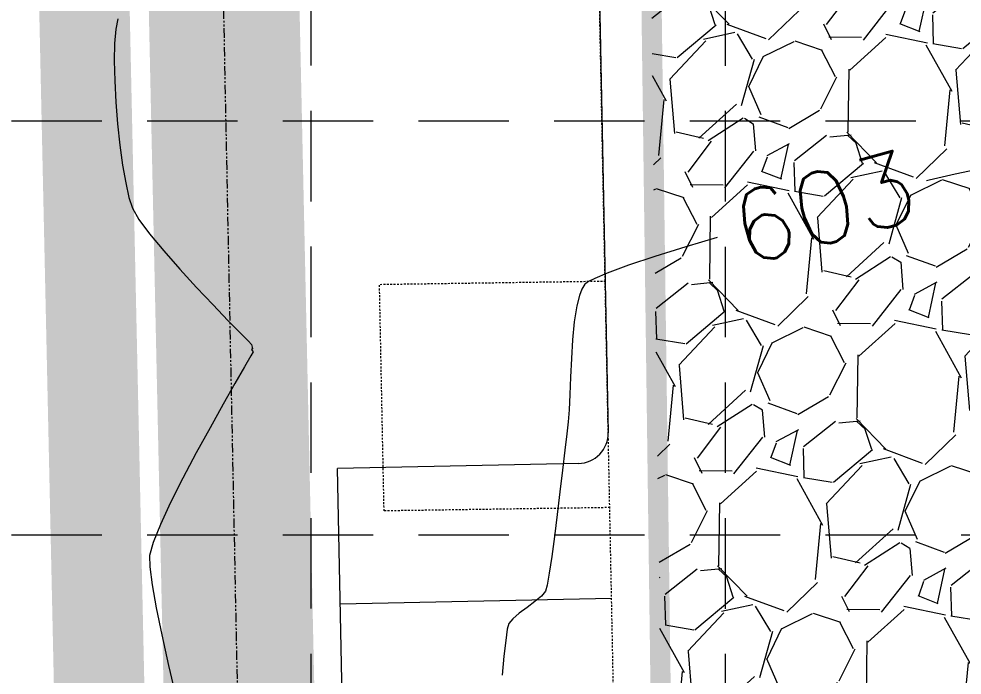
# Model space of a CAD drawing. Extents: x 2140663 to 2528301, y 336313 to 7007653.
# Drawn here: x 2527319.4 to 2527382, y 7007395.6 to 7007439.1 of the extents above; entities that cross this region are included whole.
import ezdxf

# ---------------------------------------------------------------- set-up
doc = ezdxf.new("R2010")
doc.units = 0
doc.header["$MEASUREMENT"] = 0
for name, pattern in [('HIDDEN', [0.375, 0.25, -0.125]), ('PHANTOM2', [1.25, 0.625, -0.125, 0.125, -0.125, 0.125, -0.125]), ('xdrc002pt$0$HIDDEN2', [0.1875, 0.125, -0.0625])]:
    doc.linetypes.add(name, pattern=pattern)
for name, color, linetype in [('1 EXISTING CONTOURS', 43, 'Continuous'), ('1 SILT FENCE', 200, 'Continuous'), ('CONSTRUCTION ENTRANCE', 254, 'HIDDEN'), ('GRID', 254, 'HIDDEN'), ('LIMITS OF DISTURBANCE', 1, 'HIDDEN'), ('xdrc002ar$0$xdrc002ar$0$C-PKNG-FACE-N', 1, 'Continuous'), ('xdrc002ar$0$xdrc002ar$0$C-PKNG-STRP-N', 6, 'Continuous'), ('xdrc002pt$0$V-ESMT-ACCS-N', 2, 'xdrc002pt$0$HIDDEN2'), ('xdrc002pt$0$V-ESMT-WATR-N', 2, 'xdrc002pt$0$HIDDEN2'), ('xdrc002pt$0$v-prop-line', 3, 'PHANTOM2')]:
    doc.layers.add(name, color=color, linetype=linetype)
doc.styles.add('L200', font='simplex', dxfattribs={"height": 12})

msp = doc.modelspace()

# ---------------------------------------------------------------- hatches: boundary and pattern name
at = {"layer": 'CONSTRUCTION ENTRANCE', "lineweight": 0}
h = msp.add_hatch(dxfattribs=at)
h.set_pattern_fill('GRAVEL', color=4, scale=13.41771213747483, angle=46.820067025844, style=0)
h.set_pattern_definition([(274.8328670258439, (2535755.32160823, 6988741.98923323), (14.60575907442651, -160.9091231494942), [1.805165320127311, -178.7116887176952]), (231.7897670258439, (2535755.4736923, 6988740.190482575), (100.3953443141131, 126.5932506455939), [3.097720365754542, -306.6742222857146]), (179.330467025844, (2535753.557603606, 6988737.756459245), (199.4436801400255, -3.155022489183131), [2.184242523435255, -216.2402781743329]), (314.093767025844, (2535752.422844884, 6988731.645171866), (-186.5045603741198, 193.4168665102504), [2.820912964358433, -279.2703298006364]), (339.653767025844, (2535754.38573317, 6988729.619186541), (-163.3198950591322, 61.25788960381504), [2.766128445701123, -273.847091820351]), (44.093767025844, (2535756.979281981, 6988728.657421488), (-193.4168665102504, -186.5045603741197), [2.820912964358433, -279.2703298006364]), (84.51426702584396, (2535759.005267303, 6988730.620309775), (-21.51827288110513, -219.0122793370093), [3.73051308786999, -369.320500509462]), (119.075367025844, (2535759.361893572, 6988734.333734491), (-150.9832217295242, 270.4860781968358), [3.521988423541493, -348.6769746900169]), (168.249667025844, (2535757.650347071, 6988737.411886534), (-200.6490630770229, 41.08660048728137), [2.830466375400297, -280.2164797720083]), (222.056467025844, (2535754.879192443, 6988737.988306063), (110.7821607532732, 98.44584011868443), [3.231414449492337, -158.3392409365638]), (269.217467025844, (2535752.479915149, 6988735.82370485), (-2.552319228480662, -218.4096170139132), [4.178919609792264, -413.7133499768134]), (185.6341670258433, (2535761.610501421, 6988741.239820029), (-122.977254306137, -13.40042767096281), [1.426316217925709, -141.2059093716913]), (218.289267025844, (2535760.191069513, 6988741.099789508), (138.9298636150644, 108.8326490136924), [2.713557849546497, -268.6428711552858]), (271.820067025844, (2535758.061214335, 6988739.418376893), (9.784310562034927, -9.181632602815903), [1.897546268193811, -17.07795666688071]), (250.0186670258439, (2535756.24438335, 6988739.83527094), (26.33951829955445, 67.28480672745151), [1.021866120965807, -101.1643836973872]), (338.6214670258439, (2535755.895198489, 6988738.87492052), (-38.53455421391525, 17.76058513279236), [1.445127850342452, -70.8114659324622]), (77.78386702584397, (2535757.240894438, 6988738.348129842), (7.976231757782472, 47.7161855784231), [2.347146966496334, -75.89088845693679]), (208.385167025844, (2535757.737551226, 6988740.642122652), (28.14755542434317, 10.38700422022133), [1.697219825981319, -40.73331607668808]), (63.20956702584396, (2535750.569853233, 6988733.200022149), (62.4634665272159, 125.3879192018091), [2.37761859076054, -235.3848442823397]), (117.166267025844, (2535751.64151491, 6988735.322435915), (70.90092836322366, -140.1351306216062), [1.994690504069145, -197.4739439537691]), (340.0186670258439, (2535755.780689717, 6988742.478448607), (-67.28480672745151, 26.33951829955445), [2.043718824219476, -100.1425309941335]), (30.43056702584394, (2535757.701390557, 6988741.780078888), (-121.1691690741973, -70.29827450389251), [2.377618590760539, -235.3848442823396]), (26.264067025844, (2535756.636123899, 6988727.507411697), (-65.47674164009656, -30.55833295526075), [2.292818650051698, -112.3481675233817]), (341.595167025844, (2535758.692243117, 6988728.522003118), (-153.5354934499215, 52.07649754670328), [1.92112118841937, -190.1912794254725]), (113.621467025844, (2535765.656813551, 6988733.394661918), (-30.55826334498828, 65.4767743703171), [2.04371882421948, -100.1425309941337]), (64.17406702584398, (2535764.837908278, 6988735.267148536), (-80.2240290934348, -163.9224862693096), [2.249224503317043, -222.6726220313409]), (116.264067025844, (2535761.157814968, 6988728.600351227), (30.55833295526072, -65.47674164009656), [1.146409325025849, -113.4945768484076]), (148.129967025844, (2535765.105915763, 6988732.807603466), (-48.31884551817854, 26.94224158635469), [0.6841691418898413, -67.73299998362491]), (212.7838670258439, (2535764.524884085, 6988733.16884188), (37.32918282470244, 20.17131602002476), [2.76612844570112, -52.55650755688198]), (232.8290670258439, (2535762.199342758, 6988731.671061859), (82.0319944722898, 107.0246964006414), [2.563453903864566, -253.7815742043644]), (350.5101670258439, (2535758.121482113, 6988737.521783165), (-28.7502527562006, 8.578934871238934), [1.935129279890894, -46.44311613509359]), (39.97726702584394, (2535760.030129398, 6988737.202732198), (175.6563934434901, 147.9698889174732), [3.378499409943308, -334.4708646227659]), (107.765467025844, (2535762.619066064, 6988739.373360189), (31.76363720677208, -103.4086422652588), [1.381433970825854, -136.7623656431237]), (136.820067025844, (2535762.197559875, 6988740.688922244), (-18.9659372958614, -0.6026777727210184), [0.8050627282484895, -12.61264940922634]), (167.0764670258439, (2535761.722180935, 6988731.750824604), (105.2166488676727, -25.13425077167035), [1.864042240986554, -184.540772237003]), (94.83286702584397, (2535759.905349952, 6988732.167718647), (-14.60575907442654, 160.9091231494942), [3.610330640254623, -176.9065233975678]), (46.82006702584399, (2535759.6011818, 6988735.765219956), (-0.6026777727210209, 18.96593729586141), [3.488605155743457, -9.929106981731373]), (12.12486702584397, (2535761.988405538, 6988738.309139915), (-160.3064818828094, -33.57153178998048), [2.121528136904696, -210.0311245410191]), (300.8746670258439, (2535764.062605083, 6988738.754753215), (29.95560263123791, -46.51082666028691), [1.953645722640611, -95.72877458651134]), (254.466067025844, (2535765.065142949, 6988737.077952746), (-76.60777616197753, -277.7181705628543), [3.180869927870449, -314.9066461499475]), (222.246167025844, (2535764.213274531, 6988734.013268892), (-129.1454486938804, -118.0144213807274), [3.365148786366548, -333.1493675720606])])
edge = h.paths.add_edge_path()
edge.add_line((2527402.900771191, 7007473.645585771), (2527352.583338258, 7007472.983098069))
edge.add_arc((2527352.693752849, 7007464.596860934), 8.386963972089557, 0.7933781036675782, 90.75432216888947, ccw=False)
edge.add_line((2527361.079912772, 7007464.712992017), (2527362.098756098, 7007387.858360577))
edge.add_line((2527362.098756098, 7007387.858360577), (2527395.668850088, 7007388.300350025))
edge.add_line((2527395.668850088, 7007388.300350025), (2527394.625025858, 7007465.143217545))
edge.add_arc((2527403.011185785, 7007465.259348631), 8.386963977049277, 90.75432218437521, 180.7933781223564, ccw=False)

# ---------------------------------------------------------------- linework, layer by layer
at = {"layer": '1 EXISTING CONTOURS', "color": 43, "lineweight": 0}
for points, elevation in [([(2527326.005614731, 7007439.1180602), (2527325.863215081, 7007438.439821201)], 602), ([(2527325.863215081, 7007438.439821201), (2527325.78462796, 7007437.489280483)], 602), ([(2527325.78462796, 7007437.489280483), (2527325.763909009, 7007436.326366246)], 602), ([(2527325.763909009, 7007436.326366246), (2527325.795113873, 7007435.011006698)], 602), ([(2527379.833767984, 7007428.42550166), (2527379.657716736, 7007428.382076311)], 603), ([(2527326.968088718, 7007426.568990263), (2527327.394713936, 7007425.826707921)], 602), ([(2527327.394713936, 7007425.826707921), (2527328.112814891, 7007424.859361087)], 602), ([(2527328.112814891, 7007424.859361087), (2527329.043365281, 7007423.737949901)], 602), ([(2527329.043365281, 7007423.737949901), (2527330.107338801, 7007422.533474508)], 602), ([(2527359.874061639, 7007422.780915509), (2527358.466646346, 7007422.265848528)], 603), ([(2527357.642025935, 7007421.91762247), (2527357.223258639, 7007421.699866884)], 603), ([(2527356.274228309, 7007419.033924593), (2527356.161542817, 7007417.85166886)], 603), ([(2527334.972676749, 7007417.037834404), (2527334.820245222, 7007416.772632136)], 602), ([(2527334.928688489, 7007417.23372516), (2527334.86538149, 7007417.211325436)], 602), ([(2527334.86538149, 7007417.211325436), (2527334.918415317, 7007417.132973005)], 602), ([(2527334.908874132, 7007417.365840866), (2527334.928688489, 7007417.23372516)], 602), ([(2527356.087324102, 7007416.608211442), (2527356.036605117, 7007415.372526666)], 603), ([(2527334.400787164, 7007416.049261973), (2527333.771884024, 7007414.956310458)], 602), ([(2527356.036605117, 7007415.372526666), (2527355.994418815, 7007414.213588859)], 603), ([(2527355.994418815, 7007414.213588859), (2527355.945798151, 7007413.200372347)], 603), ([(2527332.991117251, 7007413.582364128), (2527332.116068294, 7007412.016009529)], 602), ([(2527332.116068294, 7007412.016009529), (2527331.204318604, 7007410.3458332)], 602), ([(2527355.875776076, 7007412.401851455), (2527355.779724672, 7007411.616339707)], 603), ([(2527355.779724672, 7007411.616339707), (2527355.650991008, 7007410.521188655)], 603), ([(2527355.650991008, 7007410.521188655), (2527355.497284063, 7007409.204384156)], 603), ([(2527330.31344963, 7007408.660421684), (2527329.501042819, 7007407.048361521)], 602), ([(2527355.326312815, 7007407.753912073), (2527355.14578624, 7007406.257758264)], 603), ([(2527328.824679623, 7007405.598239252), (2527328.341941491, 7007404.398641421)], 602), ([(2527328.110409871, 7007403.538154565), (2527328.12139636, 7007402.78371484)], 602), ([(2527354.369637698, 7007401.171268466), (2527354.099728337, 7007400.847782507)], 603), ([(2527328.921802217, 7007398.274187657), (2527329.368513652, 7007396.260187508)], 602), ([(2527329.368513652, 7007396.260187508), (2527329.867226838, 7007394.109730935)], 602)]:
    msp.add_lwpolyline(points, dxfattribs=dict(at, elevation=elevation))
at = {"layer": '1 EXISTING CONTOURS', "color": 43, "lineweight": 0, "extrusion": (0.9985005868265917, 0.05474100937096514, 0), "elevation": 2907130.355127132}
msp.add_lwpolyline([(6858579.605605582, 602.0000000000007), (6858578.195614764, 602.0000000000007)], dxfattribs=at)
at = {"layer": '1 EXISTING CONTOURS', "color": 43, "lineweight": 0, "extrusion": (0.9967053221323918, 0.08110795788925439, 0), "elevation": 3087357.777276916}
msp.add_lwpolyline([(6779360.126306291, 602), (6779358.681079175, 602)], dxfattribs=at)
at = {"layer": '1 EXISTING CONTOURS', "color": 43, "lineweight": 0, "extrusion": (0.9943163233660233, 0.1064661875332922, 0), "elevation": 3259016.072601613}
msp.add_lwpolyline([(6698529.421459625, 602.0000000000007), (6698528.000255701, 602.0000000000007)], dxfattribs=at)
at = {"layer": '1 EXISTING CONTOURS', "color": 43, "lineweight": 0, "extrusion": (0.990963995357145, 0.1341281473286067, 0), "elevation": 3444382.91405432}
msp.add_lwpolyline([(6605125.999786523, 602), (6605124.661838058, 602)], dxfattribs=at)
at = {"layer": '1 EXISTING CONTOURS', "color": 43, "lineweight": 0, "extrusion": (0.9856776224693774, 0.16864051874658, 0), "elevation": 3672865.531671488}
msp.add_lwpolyline([(6480856.752259702, 602), (6480855.556470104, 602)], dxfattribs=at)
at = {"layer": '1 EXISTING CONTOURS', "color": 43, "lineweight": 0, "extrusion": (0.2273179915041448, -0.9738205844705284, 0), "elevation": -6249459.137377206}
msp.add_lwpolyline([(4054130.830710621, 603), (4054129.062193054, 603)], dxfattribs=at)
at = {"layer": '1 EXISTING CONTOURS', "color": 43, "lineweight": 0, "extrusion": (0.2079392369881074, -0.978141745209151, 0), "elevation": -6328716.870447193}
msp.add_lwpolyline([(3929258.202002044, 603), (3929256.809624804, 603)], dxfattribs=at)
at = {"layer": '1 EXISTING CONTOURS', "color": 43, "lineweight": 0, "extrusion": (0.9757558111686984, 0.2188620500920972, 0), "elevation": 3999713.652084125}
msp.add_lwpolyline([(6284402.96757789, 602.0000000000007), (6284401.971899337, 602.0000000000007)], dxfattribs=at)
at = {"layer": '1 EXISTING CONTOURS', "color": 43, "lineweight": 0, "extrusion": (0.9513229126538778, 0.308195905001579, 0), "elevation": 4563964.225672916}
msp.add_lwpolyline([(5887414.372189045, 602), (5887413.631654985, 602)], dxfattribs=at)
at = {"layer": '1 EXISTING CONTOURS', "color": 43, "lineweight": 0, "extrusion": (0.2871089802119074, -0.9578979243539881, 0), "elevation": -5986768.104482803}
msp.add_lwpolyline([(4432852.95033239, 603.0000000000007), (4432850.777703359, 603.0000000000007)], dxfattribs=at)
at = {"layer": '1 EXISTING CONTOURS', "color": 43, "lineweight": 0, "extrusion": (0.2991548118396695, -0.954204589463482, 0), "elevation": -5930443.143629456}
msp.add_lwpolyline([(4507926.627000075, 603.0000000000007), (4507924.488879826, 603.0000000000007)], dxfattribs=at)
at = {"layer": '1 EXISTING CONTOURS', "color": 43, "lineweight": 0, "extrusion": (0.3162624988066702, -0.9486717197474377, 0), "elevation": -5848434.671414041}
msp.add_lwpolyline([(4613821.7316522, 603), (4613819.877033846, 603)], dxfattribs=at)
at = {"layer": '1 EXISTING CONTOURS', "color": 43, "lineweight": 0, "extrusion": (0.7361860371191971, 0.6767792245265308, 0), "elevation": 6603063.124348404}
msp.add_lwpolyline([(3448322.115171055, 602.0000000000007), (3448320.462681877, 602.0000000000007)], dxfattribs=at)
at = {"layer": '1 EXISTING CONTOURS', "color": 43, "lineweight": 0, "extrusion": (0.3890222824408572, -0.9212283450722226, 0), "elevation": -5472237.257948898}
msp.add_lwpolyline([(5054317.661520163, 603.0000000000007), (5054316.76638877, 603.0000000000007)], dxfattribs=at)
at = {"layer": '1 EXISTING CONTOURS', "color": 43, "lineweight": 0, "extrusion": (0.7268724702987901, 0.6867724600781066, 0), "elevation": 6649551.467929722}
msp.add_lwpolyline([(3357800.159752495, 602), (3357798.567171359, 602)], dxfattribs=at)
at = {"layer": '1 EXISTING CONTOURS', "color": 43, "lineweight": 0, "extrusion": (0.8625397343942339, -0.5059893344638051, 0), "elevation": -1365734.738410875}
msp.add_lwpolyline([(7322995.06715668, 603), (7322994.809029315, 603)], dxfattribs=at)
at = {"layer": '1 EXISTING CONTOURS', "color": 43, "lineweight": 0, "extrusion": (0.7924485104699497, -0.6099388151724383, 0), "elevation": -2271298.097267624}
msp.add_lwpolyline([(7094553.878400901, 603.0000000000003), (7094553.762052391, 603.0000000000003)], dxfattribs=at)
at = {"layer": '1 EXISTING CONTOURS', "color": 43, "lineweight": 0, "extrusion": (0.699743214996254, -0.7143944520128264, 0), "elevation": -3237562.151919714}
msp.add_lwpolyline([(6708925.556676351, 603.0000000000007), (6708925.479735324, 603.0000000000007)], dxfattribs=at)
at = {"layer": '1 EXISTING CONTOURS', "color": 43, "lineweight": 0, "extrusion": (0.5716224000250929, -0.820516807743481, 0), "elevation": -4305013.282007312}
msp.add_lwpolyline([(6079338.29092143, 603), (6079338.076987382, 603)], dxfattribs=at)
at = {"layer": '1 EXISTING CONTOURS', "color": 43, "lineweight": 0, "extrusion": (0.9681532914038431, -0.2503581521418977, 0), "elevation": 692503.712259196}
msp.add_lwpolyline([(7417001.833388323, 603.0000000000007), (7417001.108723837, 603.0000000000007)], dxfattribs=at)
at = {"layer": '1 EXISTING CONTOURS', "color": 43, "lineweight": 0, "extrusion": (0.9278019966001205, -0.3730729889778004, 0), "elevation": -269392.8984498139}
msp.add_lwpolyline([(7444387.94092821, 603), (7444387.486841563, 603)], dxfattribs=at)
at = {"layer": '1 EXISTING CONTOURS', "color": 43, "lineweight": 0, "extrusion": (0.7201522472506363, 0.6938160712896887, 0), "elevation": 6681924.774224747}
msp.add_lwpolyline([(3292905.594447849, 602), (3292904.167434089, 602)], dxfattribs=at)
at = {"layer": '1 EXISTING CONTOURS', "color": 43, "lineweight": 0, "extrusion": (0.9877627534899718, -0.1559639151147126, 0), "elevation": 1403523.885101674}
msp.add_lwpolyline([(7315844.964339558, 603), (7315843.899225775, 603)], dxfattribs=at)
at = {"layer": '1 EXISTING CONTOURS', "color": 43, "lineweight": 0, "extrusion": (0.7154200901750115, 0.6986945645802451, 0), "elevation": 6704150.683239512}
msp.add_lwpolyline([(3247414.380814747, 602), (3247413.225226838, 602)], dxfattribs=at)
at = {"layer": '1 EXISTING CONTOURS', "color": 43, "lineweight": 0, "extrusion": (0.7129293236165126, 0.7012358943520376, 0), "elevation": 6715663.844700622}
msp.add_lwpolyline([(3223536.592616854, 602.0000000000007), (3223535.814427086, 602.0000000000007)], dxfattribs=at)
at = {"layer": '1 EXISTING CONTOURS', "color": 43, "lineweight": 0, "extrusion": (0.7187100268202674, 0.6953099289870744, 0), "elevation": 6688747.901396707}
msp.add_lwpolyline([(3279020.514341798, 602), (3279020.219566919, 602)], dxfattribs=at)
at = {"layer": '1 EXISTING CONTOURS', "color": 43, "lineweight": 0, "extrusion": (0.9725205683600969, 0.2328169755764259, 0), "elevation": 4089330.899731381}
msp.add_lwpolyline([(6226451.226924506, 602), (6226451.049611175, 602)], dxfattribs=at)
at = {"layer": '1 EXISTING CONTOURS', "color": 43, "lineweight": 0, "extrusion": (0.9982234537867716, -0.059581341962139, 0), "elevation": 2105354.83723267}
msp.add_lwpolyline([(7145552.121740972, 603.0000000000007), (7145550.876070562, 603.0000000000007)], dxfattribs=at)
at = {"layer": '1 EXISTING CONTOURS', "color": 43, "lineweight": 0, "extrusion": (0.8686498579984477, 0.4954265073643888, 0), "elevation": 5667029.31383018}
msp.add_lwpolyline([(4834883.185922328, 602.0000000000007), (4834883.076397645, 602.0000000000007)], dxfattribs=at)
at = {"layer": '1 EXISTING CONTOURS', "color": 43, "lineweight": 0, "extrusion": (0.8650813415021676, -0.5016316104322075, 0), "elevation": -1328791.563902245}
msp.add_lwpolyline([(7329776.538114402, 602), (7329775.701926952, 602)], dxfattribs=at)
at = {"layer": '1 EXISTING CONTOURS', "color": 43, "lineweight": 0, "extrusion": (0.8694251767701617, -0.4940646334217553, 0), "elevation": -1264788.290246185}
msp.add_lwpolyline([(7341089.220632397, 602.0000000000003), (7341087.640339618, 602.0000000000003)], dxfattribs=at)
at = {"layer": '1 EXISTING CONTOURS', "color": 43, "lineweight": 0, "extrusion": (0.9961772883313258, -0.0873545088295198, 0), "elevation": 1905565.454449236}
msp.add_lwpolyline([(7201401.817446627, 603), (7201401.015861506, 603)], dxfattribs=at)
at = {"layer": '1 EXISTING CONTOURS', "color": 43, "lineweight": 0, "extrusion": (0.8840930760221993, -0.4673108525698992, 0), "elevation": -1040242.884465521}
msp.add_lwpolyline([(7376252.267414094, 602.0000000000003), (7376250.361040702, 602.0000000000003)], dxfattribs=at)
at = {"layer": '1 EXISTING CONTOURS', "color": 43, "lineweight": 0, "extrusion": (0.9931245611992241, -0.1170624019181602, 0), "elevation": 1689674.66654605}
msp.add_lwpolyline([(7255088.496260559, 603.0000000000007), (7255087.035746804, 603.0000000000007)], dxfattribs=at)
at = {"layer": '1 EXISTING CONTOURS', "color": 43, "lineweight": 0, "extrusion": (0.9062694651785225, -0.4227004335046687, 0), "elevation": -671592.4418461081}
msp.add_lwpolyline([(7418902.313706743, 602), (7418900.713606193, 602)], dxfattribs=at)
at = {"layer": '1 EXISTING CONTOURS', "color": 43, "lineweight": 0, "extrusion": (0.9922238805813747, -0.1244659423458414, 0), "elevation": 1635518.707087301}
msp.add_lwpolyline([(7267485.469746011, 603.0000000000003), (7267484.004502431, 603.0000000000003)], dxfattribs=at)
at = {"layer": '1 EXISTING CONTOURS', "color": 43, "lineweight": 0, "extrusion": (0.9656546014096632, -0.2598291569018855, 0), "elevation": 619798.2656992923}
msp.add_lwpolyline([(7423405.893787298, 602.0000000000007), (7423405.00269554, 602.0000000000007)], dxfattribs=at)
at = {"layer": '1 EXISTING CONTOURS', "color": 43, "lineweight": 0, "extrusion": (0.9912244007898294, -0.1321899666345515, 0), "elevation": 1578867.301969094}
msp.add_lwpolyline([(7280001.596133343, 603.0000000000007), (7280000.260855807, 603.0000000000007)], dxfattribs=at)
at = {"layer": '1 EXISTING CONTOURS', "color": 43, "lineweight": 0, "extrusion": (0.9893079307756598, -0.1458417570669749, 0), "elevation": 1478360.09851567}
msp.add_lwpolyline([(7301073.700107712, 603.0000000000007), (7301072.582878399, 603.0000000000007)], dxfattribs=at)
at = {"layer": '1 EXISTING CONTOURS', "color": 43, "lineweight": 0, "extrusion": (0.9915318199100996, 0.1298639676960697, 0), "elevation": 3415935.3804558}
msp.add_lwpolyline([(6619853.97746549, 602), (6619852.791028487, 602)], dxfattribs=at)
at = {"layer": '1 EXISTING CONTOURS', "color": 43, "lineweight": 0, "extrusion": (0.984645278123218, -0.1745671110766603, 0), "elevation": 1265285.807862526}
msp.add_lwpolyline([(7340998.655888964, 603.0000000000003), (7340997.844406775, 603.0000000000003)], dxfattribs=at)
at = {"layer": '1 EXISTING CONTOURS', "color": 43, "lineweight": 0, "extrusion": (0.9842351445241624, 0.1768648644686139, 0), "elevation": 3726848.446025614}
msp.add_lwpolyline([(6449935.360815159, 602), (6449933.809390284, 602)], dxfattribs=at)
at = {"layer": '1 EXISTING CONTOURS', "color": 43, "lineweight": 0, "extrusion": (0.963375890924833, -0.2681546061226331, 0), "elevation": 555725.3665077137}
msp.add_lwpolyline([(7428483.482123596, 603.0000000000007), (7428483.061960991, 603.0000000000007)], dxfattribs=at)
at = {"layer": '1 EXISTING CONTOURS', "color": 43, "lineweight": 0, "extrusion": (0.6401477007074262, -0.7682518605763317, 0), "elevation": -3765568.823298492}
msp.add_lwpolyline([(6427416.030094758, 603.0000000000003), (6427415.463141644, 603.0000000000003)], dxfattribs=at)
at = {"layer": '1 EXISTING CONTOURS', "color": 43, "lineweight": 0, "extrusion": (0.9794485480751822, 0.2016941785808838, 0), "elevation": 3888740.08186898}
msp.add_lwpolyline([(6353640.378619572, 602), (6353638.534551029, 602)], dxfattribs=at)
at = {"layer": '1 EXISTING CONTOURS', "color": 43, "lineweight": 0, "extrusion": (-0.5949272055007359, 0.8037795843109512, 0), "elevation": 4128813.996632472}
msp.add_lwpolyline([(-6200327.821834408, 603.0000000000007), (-6200327.178390274, 603.0000000000007)], dxfattribs=at)
at = {"layer": '1 EXISTING CONTOURS', "color": 43, "lineweight": 0, "extrusion": (0.5942350432699668, -0.8042914355816184, 0), "elevation": -4134150.081670422}
msp.add_lwpolyline([(6196771.837098274, 603), (6196771.193067109, 603)], dxfattribs=at)
at = {"layer": '1 EXISTING CONTOURS', "color": 43, "lineweight": 0, "extrusion": (0.6425388064800575, -0.7662531449639756, 0), "elevation": -3745519.931179134}
msp.add_lwpolyline([(6439118.152589925, 603), (6439117.58729592, 603)], dxfattribs=at)
at = {"layer": '1 EXISTING CONTOURS', "color": 43, "lineweight": 0, "extrusion": (0.970819274979059, -0.2398122918641462, 0), "elevation": 773141.5463247872}
msp.add_lwpolyline([(7409008.106542996, 603.0000000000007), (7409007.723537047, 603.0000000000007)], dxfattribs=at)
at = {"layer": '1 EXISTING CONTOURS', "color": 43, "lineweight": 0, "extrusion": (0.7729780161268971, -0.6344328069894608, 0), "elevation": -2492136.356809946}
msp.add_lwpolyline([(7020000.800352505, 603), (7020000.381234987, 603)], dxfattribs=at)
at = {"layer": '1 EXISTING CONTOURS', "color": 43, "lineweight": 0, "extrusion": (0.9900874347603816, -0.1404523817156812, 0), "elevation": 1518093.466628294}
msp.add_lwpolyline([(7292909.949030334, 603.0000000000003), (7292909.199481386, 603.0000000000003)], dxfattribs=at)
at = {"layer": '1 EXISTING CONTOURS', "color": 43, "lineweight": 0, "extrusion": (0.9938155987044265, -0.111043035674293, 0), "elevation": 1733598.838458497}
msp.add_lwpolyline([(7244706.166063261, 603), (7244705.119958964, 603)], dxfattribs=at)
at = {"layer": '1 EXISTING CONTOURS', "color": 43, "lineweight": 0, "extrusion": (0.9951863183881029, -0.09800097802131248, 0), "elevation": 1828454.003154561}
msp.add_lwpolyline([(7221348.431298161, 603.0000000000007), (7221347.160805538, 603.0000000000007)], dxfattribs=at)
at = {"layer": '1 SILT FENCE', "color": 200, "linetype": 'Continuous', "lineweight": 0, "const_width": 10}
msp.add_lwpolyline([(2527349.882174684, 7006666.896567727), (2527332.665792525, 7007457.699583834), (2527360.286020877, 7007457.772928173)], dxfattribs=at)
at = {"layer": 'CONSTRUCTION ENTRANCE', "color": 4, "lineweight": 0, "const_width": 1.341771213747483}
msp.add_lwpolyline([(2527402.900771191, 7007473.645585771), (2527352.583338258, 7007472.983098069, -0.4140139244211871), (2527361.079912772, 7007464.712992017), (2527362.098756098, 7007387.858360577), (2527395.668850088, 7007388.300350025), (2527394.625025858, 7007465.143217545, -0.4144132285109485)], format="xyb", close=True, dxfattribs=at)
at = {"layer": 'GRID', "color": 253, "linetype": 'HIDDEN', "lineweight": 0, "ltscale": 24}
for p, q in [((2527339.208465025, 7006032.020494846), (2527338.773547749, 7007623.404141763)), ((2527366.415647264, 7006032.016217309), (2527366.29970966, 7007623.616497753)), ((2527228.947377252, 7007432.360685904), (2528272.331315909, 7007432.360685904)), ((2527228.947377252, 7007404.903213835), (2528272.331315909, 7007404.903213835))]:
    msp.add_line(p, q, dxfattribs=at)
at = {"layer": 'LIMITS OF DISTURBANCE', "ltscale": 70, "const_width": 6}
msp.add_lwpolyline([(2527323.279507909, 7007478.034385583), (2527323.279507909, 7007463.102355542), (2527345.362386929, 7006446.874516389, 0.3527120601780434), (2527681.725039883, 7006131.321992346), (2528205.897920626, 7006144.525554366), (2528183.386823632, 7007495.015237641)], format="xyb", close=True, dxfattribs=at)
at = {"layer": 'xdrc002ar$0$xdrc002ar$0$C-PKNG-FACE-N', "color": 7, "lineweight": 0}
for p, q in [((2527357.736633252, 7007450.921810507), (2527358.533241293, 7007411.685572585)), ((2527356.574250736, 7007409.6453873), (2527340.574355226, 7007409.320543583)), ((2527343.680036056, 7007256.352928651), (2527340.574363344, 7007409.320143657))]:
    msp.add_line(p, q, dxfattribs=at)
msp.add_arc((2527356.533653372, 7007411.644975222), 2, 271.1631086771152, 1.163108679855023, dxfattribs=at)
at = {"layer": 'xdrc002ar$0$xdrc002ar$0$C-PKNG-STRP-N', "color": 7, "lineweight": 0}
msp.add_line((2527358.75321928, 7007400.688175561), (2527340.757035168, 7007400.322801465), dxfattribs=at)
at = {"layer": 'xdrc002pt$0$V-ESMT-ACCS-N', "color": 7, "lineweight": 0}
msp.add_line((2527365.724683898, 7007057.540722509), (2527357.613571269, 7007456.987704438), dxfattribs=at)
at = {"layer": 'xdrc002pt$0$V-ESMT-WATR-N', "color": 7, "lineweight": 0}
for p, q in [((2527358.372246423, 7007421.718119854), (2527343.359709291, 7007421.497011507)), ((2527343.664194247, 7007406.499869214), (2527343.359709291, 7007421.497011507)), ((2527358.64886964, 7007406.720567207), (2527343.664194247, 7007406.499869214))]:
    msp.add_line(p, q, dxfattribs=at)
at = {"layer": 'xdrc002pt$0$v-prop-line', "color": 7, "lineweight": 0}
msp.add_line((2527352.351449143, 7006488.063281032), (2527332.689739998, 7007456.483707082), dxfattribs=at)

# ---------------------------------------------------------------- texts
at = {"layer": '1 EXISTING CONTOURS', "color": 43, "lineweight": 0, "insert": (2527366.265383824, 7007427.321276284, 603), "char_height": 4.8, "width": 18.4, "attachment_point": 1, "rotation": 15.244875952694379, "style": 'L200'}
msp.add_mtext('\\Ftxt.shx;\\W1.0000000000;\\T1.0000000000;\\o\\l603', dxfattribs=at)

doc.saveas('drawing.dxf')
